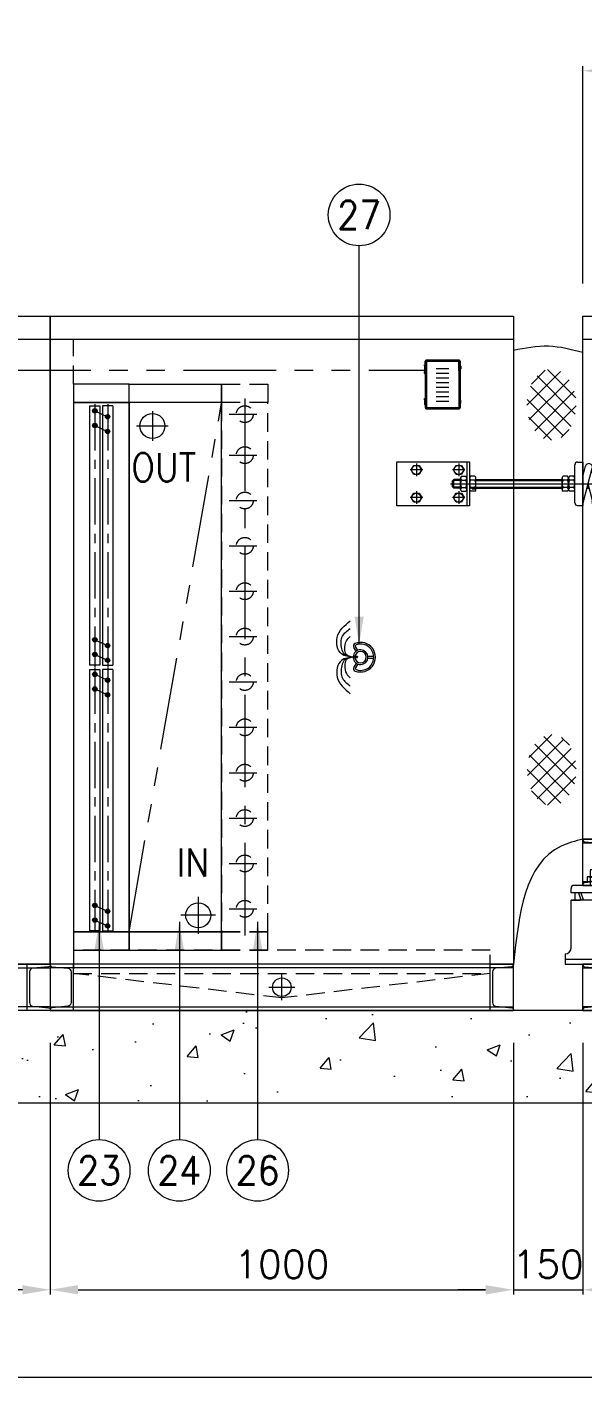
# Model space of a CAD drawing. Extents: x 14 to 18249, y -500 to 12444.
# Drawn here: x 4558 to 5758, y 1851 to 4778 of the extents above; entities that cross this region are included whole.
import ezdxf
from ezdxf.enums import TextEntityAlignment as Align

# ---------------------------------------------------------------- set-up
doc = ezdxf.new("R2010")
doc.units = 0
doc.header["$LTSCALE"] = 80
doc.header["$MEASUREMENT"] = 0
for name, pattern in [('CEN', [26, 20, -2, 2, -2]), ('CENTER', [2, 1.25, -0.25, 0.25, -0.25]), ('CENTER2', [1.125, 0.75, -0.125, 0.125, -0.125]), ('CENTERX2', [4, 2.5, -0.5, 0.5, -0.5]), ('HIDDENX2', [0.75, 0.5, -0.25]), ('PHANTOMX2', [5, 2.5, -0.5, 0.5, -0.5, 0.5, -0.5])]:
    doc.linetypes.add(name, pattern=pattern)
doc.layers.get('0').update_dxf_attribs({"linetype": 'CONTINUOUS', "lineweight": 18})
doc.layers.get('DEFPOINTS').update_dxf_attribs({"linetype": 'CONTINUOUS', "lineweight": 18})
for name, color, linetype, lineweight in [('2', 2, 'HIDDENX2', 18), ('3', 2, 'CONTINUOUS', 18), ('ACT', 7, 'CONTINUOUS', 18), ('C', 1, 'CENTER', 18), ('CEN', 1, 'CEN', 18), ('DIM', 4, 'CONTINUOUS', 18), ('LIN', 2, 'CONTINUOUS', 18), ('THIN', 3, 'CONTINUOUS', 18)]:
    doc.layers.add(name, color=color, linetype=linetype, lineweight=lineweight)
doc.styles.add('GSC', font='romans.shx', dxfattribs={"width": 0.8, "height": 4, "bigfont": 'ghs.shx'})
doc.styles.get("Standard").update_dxf_attribs({"font": 'txt.shx', "bigfont": '2hs.shx'})
doc.dimstyles.get("Standard").update_dxf_attribs({"dimscale": 0, "dimtxt": 60, "dimasz": 60, "dimexe": 10, "dimexo": 70, "dimgap": 25, "dimtad": 1, "dimdec": 0, "dimlfac": -1, "dimzin": 0, "dimdsep": 46, "dimtxsty": 'Standard', "dimcen": 0, "dimclrd": 1, "dimclre": 1, "dimadec": 0, "dimazin": 0, "dimtfac": 1, "dimtdec": 0, "dimtix": 1, "dimtmove": 1, "dimatfit": 2, "dimfxl": 0, "dimtolj": 1, "dimtzin": 0, "dimlwd": 5, "dimlwe": 5, "dimarcsym": 0})

# ---------------------------------------------------------------- blocks, each defined once
blk = doc.blocks.new('*D7')
at = {"color": 1, "linetype": 'Continuous', "lineweight": 5}
for p, q in [((5608.4, 2583.4), (5608.4, 2039.8)), ((5758.4, 2583.4), (5758.4, 2039.8)), ((5548.4, 2049.8), (5488.4, 2049.8)), ((5608.4, 2049.8), (5758.4, 2049.8)), ((5818.4, 2049.8), (5878.4, 2049.8))]:
    blk.add_line(p, q, dxfattribs=at)
at = {"color": 1, "linetype": 'Continuous'}
for points in [[(5548.4, 2059.8), (5548.4, 2039.8), (5608.4, 2049.8)], [(5818.4, 2059.8), (5818.4, 2039.8), (5758.4, 2049.8)]]:
    blk.add_solid(points, dxfattribs=at)
at = {"layer": 'DEFPOINTS', "color": 0, "linetype": 'Continuous'}
for p in [(5608.4, 2653.4), (5758.4, 2653.4), (5758.4, 2049.8)]:
    blk.add_point(p, dxfattribs=at)
at = {"color": 0, "linetype": 'Continuous', "insert": (5683.4, 2104.8), "char_height": 60, "attachment_point": 5}
blk.add_mtext('\\A1;150', dxfattribs=at)
blk = doc.blocks.new('*D11')
at = {"color": 1, "linetype": 'Continuous', "lineweight": 5}
for p, q in [((1408.4, 2583.4), (1408.4, 1850.8)), ((7058.4, 2583.4), (7058.4, 1850.8)), ((1468.4, 1860.8), (6998.4, 1860.8))]:
    blk.add_line(p, q, dxfattribs=at)
at = {"color": 1, "linetype": 'Continuous'}
for points in [[(1468.4, 1870.8), (1468.4, 1850.8), (1408.4, 1860.8)], [(6998.4, 1870.8), (6998.4, 1850.8), (7058.4, 1860.8)]]:
    blk.add_solid(points, dxfattribs=at)
at = {"layer": 'DEFPOINTS', "color": 0, "linetype": 'Continuous'}
for p in [(1408.4, 2653.4), (7058.4, 2653.4), (7058.4, 1860.8)]:
    blk.add_point(p, dxfattribs=at)
at = {"color": 0, "linetype": 'Continuous', "insert": (4233.4, 1915.8), "char_height": 60, "attachment_point": 5}
blk.add_mtext('\\A1;5650', dxfattribs=at)
blk = doc.blocks.new('*D21')
at = {"color": 1, "linetype": 'Continuous', "lineweight": 5}
for p, q in [((4608.4, 2583.4), (4608.4, 2039.8)), ((5608.4, 2583.4), (5608.4, 2039.8)), ((4668.4, 2049.8), (5548.4, 2049.8))]:
    blk.add_line(p, q, dxfattribs=at)
at = {"color": 1, "linetype": 'Continuous'}
for points in [[(4668.4, 2059.8), (4668.4, 2039.8), (4608.4, 2049.8)], [(5548.4, 2059.8), (5548.4, 2039.8), (5608.4, 2049.8)]]:
    blk.add_solid(points, dxfattribs=at)
at = {"layer": 'DEFPOINTS', "color": 0, "linetype": 'Continuous'}
for p in [(4608.4, 2653.4), (5608.4, 2653.4), (5608.4, 2049.8)]:
    blk.add_point(p, dxfattribs=at)
at = {"color": 0, "linetype": 'Continuous', "insert": (5108.4, 2104.8), "char_height": 60, "attachment_point": 5}
blk.add_mtext('\\A1;1000', dxfattribs=at)
blk = doc.blocks.new('*D23')
at = {"color": 1, "linetype": 'Continuous', "lineweight": 5}
for p, q in [((5758.4, 2583.4), (5758.4, 2039.8)), ((7058.4, 2583.4), (7058.4, 2039.8)), ((5818.4, 2049.8), (6998.4, 2049.8))]:
    blk.add_line(p, q, dxfattribs=at)
at = {"color": 1, "linetype": 'Continuous'}
for points in [[(5818.4, 2059.8), (5818.4, 2039.8), (5758.4, 2049.8)], [(6998.4, 2059.8), (6998.4, 2039.8), (7058.4, 2049.8)]]:
    blk.add_solid(points, dxfattribs=at)
at = {"layer": 'DEFPOINTS', "color": 0, "linetype": 'Continuous'}
for p in [(5758.4, 2653.4), (7058.4, 2653.4), (7058.4, 2049.8)]:
    blk.add_point(p, dxfattribs=at)
at = {"color": 0, "linetype": 'Continuous', "insert": (6408.4, 2104.8), "char_height": 60, "attachment_point": 5}
blk.add_mtext('\\A1;1300', dxfattribs=at)
blk = doc.blocks.new('htr(w)')
at = {"color": 2, "linetype": 'ByBlock'}
blk.add_line((-339.1, 112.4), (-339.1, -0.7), dxfattribs=at)
at = {"color": 2}
blk.add_line((287.4, 66), (272.6, 66), dxfattribs=at)
at = {"color": 6}
blk.add_line((285, 68.5), (275, 68.5), dxfattribs=at)
at = {"color": 2}
blk.add_lwpolyline([(285, 66), (285, 68.5), (284.5, 69), (275.5, 69), (275, 68.5), (275, 66)], dxfattribs=at)
at = {"layer": 'CEN'}
for p, q in [((-288.8, 75.2), (-288.8, 107.7)), ((-174.5, 75.2), (-174.5, 107.7)), ((319.6, 75.2), (319.6, 107.7)), ((428.4, 75.2), (428.4, 107.7)), ((-272.5, 91.4), (-305.1, 91.4)), ((-158.3, 91.4), (-190.8, 91.4)), ((303.4, 91.4), (335.9, 91.4)), ((412.2, 91.4), (444.7, 91.4)), ((-288.8, 4), (-288.8, 36.5)), ((340.6, 55.8), (-225.8, 55.8)), ((-174.5, 4), (-174.5, 36.5)), ((319.6, 4), (319.6, 36.5)), ((428.4, 4), (428.4, 36.5)), ((-272.5, 20.2), (-305.1, 20.2)), ((-158.3, 20.2), (-190.8, 20.2)), ((303.4, 20.2), (335.9, 20.2)), ((412.2, 20.2), (444.7, 20.2))]:
    blk.add_line(p, q, dxfattribs=at)
at = {"layer": 'DIM'}
for p, q in [((-186.6, 64.7), (-212.4, 64.7)), ((-186.6, 47), (-212.4, 47)), ((-95.1, 64.7), (-99.8, 64.7)), ((-71.2, 47), (-81, 47)), ((-75.9, 64.7), (-76.3, 64.7)), ((-52.4, 64.7), (-57.1, 64.7)), ((-29.5, 47), (-38.3, 47)), ((-10.7, 64.7), (-15.5, 64.7)), ((275.2, 64.7), (50.7, 64.7)), ((275.2, 47), (50.7, 47)), ((315.2, 64.7), (334.3, 64.7)), ((315.2, 47), (334.3, 47))]:
    blk.add_line(p, q, dxfattribs=at)
at = {"layer": 'LIN'}
for p, q in [((-146.6, 112.4), (-339.1, 112.4)), ((-153.6, -0.7), (-153.6, 112.4)), ((-111.7, 132.6), (-146.6, 132.6)), ((-146.6, -20.9), (-146.6, 132.6)), ((-111.7, 132.6), (-111.7, -20.9)), ((-84.1, 105.7), (-108.3, 15.4)), ((-41.4, 105.7), (-65.6, 15.4)), ((0, 104.7), (-23.9, 15.4)), ((0, 111.7), (0, 0)), ((14, 111.7), (0, 111.7)), ((20.9, 104.7), (20.9, 7)), ((291.7, 112.4), (478.7, 112.4)), ((291.7, -0.7), (291.7, 112.4)), ((298.7, -0.7), (298.7, 112.4)), ((478.7, 112.4), (478.7, -0.7)), ((-295.6, 103.3), (-302.5, 91.4)), ((-302.5, 91.4), (-295.6, 79.6)), ((-282, 103.3), (-295.6, 103.3)), ((-295.6, 79.6), (-282, 79.6)), ((-275.1, 91.4), (-282, 103.3)), ((-282, 79.6), (-275.1, 91.4)), ((-181.4, 103.3), (-188.2, 91.4)), ((-188.2, 91.4), (-181.4, 79.6)), ((-186.6, 70.4), (-186.6, 41.3)), ((-184, 75.2), (-172.6, 75.2)), ((-167.7, 103.3), (-181.4, 103.3)), ((-181.4, 79.6), (-167.7, 79.6)), ((-170.1, 70.4), (-170.1, 41.3)), ((-160.8, 91.4), (-167.7, 103.3)), ((-167.7, 79.6), (-160.8, 91.4)), ((-167.5, 75.2), (-156.1, 75.2)), ((-107.8, 101), (-111.7, 86.6)), ((-108.7, 97.8), (-97.5, 55.8)), ((-66.6, 101), (-90.8, 10.7)), ((-66.7, 100.5), (-54.7, 55.8)), ((-23.8, 101), (-48, 10.7)), ((-24.5, 98.5), (-13.1, 55.8)), ((23.5, 75.2), (34.9, 75.2)), ((37.4, 70.4), (37.4, 41.3)), ((40, 75.2), (51.4, 75.2)), ((53.9, 70.4), (53.9, 41.3)), ((275.2, 70.4), (275.2, 41.3)), ((277.7, 75.2), (289.2, 75.2)), ((312.6, 75.2), (301.2, 75.2)), ((305.9, 91.4), (312.8, 103.3)), ((312.8, 79.6), (305.9, 91.4)), ((312.8, 103.3), (326.5, 103.3)), ((326.5, 79.6), (312.8, 79.6)), ((315.2, 70.4), (315.2, 41.3)), ((326.5, 103.3), (333.3, 91.4)), ((333.3, 91.4), (326.5, 79.6)), ((414.7, 91.4), (421.6, 103.3)), ((421.6, 79.6), (414.7, 91.4)), ((421.6, 103.3), (435.3, 103.3)), ((435.3, 79.6), (421.6, 79.6)), ((435.3, 103.3), (442.1, 91.4)), ((442.1, 91.4), (435.3, 79.6)), ((-213.8, 63.3), (-210.1, 67)), ((-213.8, 63.3), (-213.8, 48.4)), ((-213.8, 48.4), (-210.1, 44.7)), ((-186.6, 67), (-210.1, 67)), ((-210.1, 67), (-210.1, 44.7)), ((-186.6, 44.7), (-210.1, 44.7)), ((-184, 65.5), (-172.6, 65.5)), ((-184, 46.2), (-172.6, 46.2)), ((-184, 36.5), (-172.6, 36.5)), ((-167.5, 65.5), (-156.1, 65.5)), ((-167.5, 46.2), (-156.1, 46.2)), ((-167.5, 36.5), (-156.1, 36.5)), ((-111.7, 38.9), (-106.8, 20.8)), ((-94.5, 67), (-100.4, 67)), ((-70.5, 44.7), (-81.7, 44.7)), ((-76.1, 65.4), (-64.1, 20.8)), ((-51.7, 67), (-57.7, 67)), ((-28.9, 44.7), (-38.9, 44.7)), ((-33.9, 63.4), (-22.5, 20.8)), ((-10.1, 67), (-16.1, 67)), ((23.5, 65.5), (34.9, 65.5)), ((23.5, 46.2), (34.9, 46.2)), ((23.5, 36.5), (34.9, 36.5)), ((40, 65.5), (51.4, 65.5)), ((40, 46.2), (51.4, 46.2)), ((40, 36.5), (51.4, 36.5)), ((275.2, 67), (50.7, 67)), ((275.2, 44.7), (50.7, 44.7)), ((277.7, 65.5), (289.2, 65.5)), ((277.7, 46.2), (289.2, 46.2)), ((277.7, 36.5), (289.2, 36.5)), ((312.6, 65.5), (301.2, 65.5)), ((312.6, 46.2), (301.2, 46.2)), ((312.6, 36.5), (301.2, 36.5)), ((315.2, 67), (332, 67)), ((315.2, 44.7), (332, 44.7)), ((335.7, 63.3), (332, 67)), ((332, 67), (332, 44.7)), ((335.7, 48.4), (332, 44.7)), ((335.7, 63.3), (335.7, 48.4)), ((-295.6, 32.1), (-302.5, 20.2)), ((-302.5, 20.2), (-295.6, 8.4)), ((-282, 32.1), (-295.6, 32.1)), ((-295.6, 8.4), (-282, 8.4)), ((-275.1, 20.2), (-282, 32.1)), ((-282, 8.4), (-275.1, 20.2)), ((-181.4, 32.1), (-188.2, 20.2)), ((-188.2, 20.2), (-181.4, 8.4)), ((-167.7, 32.1), (-181.4, 32.1)), ((-181.4, 8.4), (-167.7, 8.4)), ((-160.8, 20.2), (-167.7, 32.1)), ((-167.7, 8.4), (-160.8, 20.2)), ((0, 34.6), (-6.4, 10.7)), ((14, 0), (0, 0)), ((305.9, 20.2), (312.8, 32.1)), ((312.8, 8.4), (305.9, 20.2)), ((312.8, 32.1), (326.5, 32.1)), ((326.5, 8.4), (312.8, 8.4)), ((326.5, 32.1), (333.3, 20.2)), ((333.3, 20.2), (326.5, 8.4)), ((414.7, 20.2), (421.6, 32.1)), ((421.6, 8.4), (414.7, 20.2)), ((421.6, 32.1), (435.3, 32.1)), ((435.3, 8.4), (421.6, 8.4)), ((435.3, 32.1), (442.1, 20.2)), ((442.1, 20.2), (435.3, 8.4)), ((-339.1, -0.7), (-146.6, -0.7)), ((-111.7, -20.9), (-146.6, -20.9)), ((478.7, -0.7), (291.7, -0.7))]:
    blk.add_line(p, q, dxfattribs=at)
for centre, major_axis, start_param, end_param in [((-116.6, 103.4), (-6.42, 6.42), 3.665191, 4.927986), ((-75.3, 103.4), (6.42, 6.42), 5.235988, 8.37758), ((-32.6, 103.4), (-6.42, 6.42), 3.665191, 6.806784), ((14, 104.7), (4.94, 4.94), 5.497787, 7.068583), ((-180.7, 70.4), (-4.15, 4.15), -0.180888, 1.751684), ((-176, 70.4), (-4.15, 4.15), 2.960705, 4.893277), ((-164.2, 70.4), (-4.15, 4.15), -0.180888, 1.751684), ((-159.5, 70.4), (-4.15, 4.15), 2.960705, 4.893277), ((26.8, 70.4), (-4.15, 4.15), -0.180888, 1.751684), ((31.6, 70.4), (-4.15, 4.15), 2.960705, 4.893277), ((43.3, 70.4), (-4.15, 4.15), -0.180888, 1.751684), ((48.1, 70.4), (-4.15, 4.15), 2.960705, 4.893277), ((281.1, 70.4), (-4.15, 4.15), -0.180888, 1.751684), ((285.8, 70.4), (4.15, 4.15), 4.531501, 6.464073), ((304.6, 70.4), (-4.15, 4.15), -0.180888, 1.751684), ((309.3, 70.4), (4.15, 4.15), 4.531501, 6.464073), ((-166.9, 55.8), (13.9, 13.9), 1.843141, 2.869248), ((-180.7, 41.3), (-4.15, 4.15), -0.180888, 1.751684), ((-189.8, 55.8), (-13.9, 13.9), 3.413937, 4.440045), ((-176, 41.3), (4.15, 4.15), 4.531501, 6.464073), ((-150.4, 55.8), (13.9, 13.9), 1.843141, 2.869248), ((-164.2, 41.3), (-4.15, 4.15), -0.180888, 1.751684), ((-173.3, 55.8), (-13.9, 13.9), 3.413937, 4.440045), ((-159.5, 41.3), (-4.15, 4.15), 2.960705, 4.893277), ((40.6, 55.8), (-13.9, 13.9), 0.272344, 1.298452), ((26.8, 41.3), (-4.15, 4.15), -0.180888, 1.751684), ((17.7, 55.8), (13.9, 13.9), 4.984733, 6.010841), ((31.6, 41.3), (-4.15, 4.15), 2.960705, 4.893277), ((57.1, 55.8), (-13.9, 13.9), 0.272344, 1.298452), ((43.3, 41.3), (-4.15, 4.15), -0.180888, 1.751684), ((34.2, 55.8), (-13.9, 13.9), 3.413937, 4.440045), ((48.1, 41.3), (-4.15, 4.15), 2.960705, 4.893277), ((294.9, 55.8), (-13.9, 13.9), 0.272344, 1.298452), ((281.1, 41.3), (-4.15, 4.15), -0.180888, 1.751684), ((272, 55.8), (-13.9, 13.9), 3.413937, 4.440045), ((285.8, 41.3), (-4.15, 4.15), 2.960705, 4.893277), ((318.4, 55.8), (-13.9, 13.9), 0.272344, 1.298452), ((304.6, 41.3), (-4.15, 4.15), -0.180888, 1.751684), ((295.5, 55.8), (-13.9, 13.9), 3.413937, 4.440045), ((309.3, 41.3), (-4.15, 4.15), 2.960705, 4.893277), ((-99.5, 13), (-6.42, 6.42), 0.523599, 3.665191), ((-56.8, 13), (-6.42, 6.42), 0.523599, 3.665191), ((-15.2, 13), (-6.42, 6.42), 0.523599, 3.665191), ((14, 7), (4.94, 4.94), 3.926991, 5.497787)]:
    blk.add_ellipse(centre, major_axis=major_axis, ratio=1, start_param=start_param, end_param=end_param, dxfattribs=at)
for centre, major_axis in [((-288.8, 91.4), (-8.39, 8.39)), ((-174.5, 91.4), (-8.39, 8.39)), ((319.6, 91.4), (-8.39, 8.39)), ((428.4, 91.4), (-8.39, 8.39)), ((-288.8, 20.2), (-8.39, 8.39)), ((-174.5, 20.2), (-8.39, 8.39)), ((319.6, 20.2), (8.39, 8.39)), ((428.4, 20.2), (8.39, 8.39))]:
    blk.add_ellipse(centre, major_axis=major_axis, ratio=1, dxfattribs=at)
at = {"layer": 'THIN', "color": 6}
for p, q in [((275.5, 66), (275.5, 69)), ((284.5, 66), (284.5, 69))]:
    blk.add_line(p, q, dxfattribs=at)
blk = doc.blocks.new('SPRING MOUNT(def 50 SIDE)')
at = {"lineweight": 15}
for p, q in [((87.8, 236.1), (69.8, 236.1)), ((69.8, 234.6), (69.8, 202.7)), ((87.8, 234.6), (87.8, 202.7)), ((94.2, 220.9), (63.3, 220.9)), ((63.3, 220.9), (63.3, 210.6)), ((94.2, 210.6), (63.3, 210.6)), ((94.2, 220.9), (94.2, 210.6)), ((28.3, 186.5), (28.3, 196.3)), ((129.2, 186.5), (28.3, 186.5)), ((122.8, 202.7), (34.7, 202.7)), ((36.1, 186.5), (36.1, 170.6)), ((44.6, 186.5), (49.6, 171.8)), ((49.2, 186.5), (54.1, 171.9)), ((108.4, 186.5), (103.4, 171.9)), ((113, 186.5), (107.9, 171.8)), ((121.4, 186.5), (121.4, 170.6)), ((129.2, 186.5), (129.2, 196.3)), ((129.2, 170.6), (28.3, 170.6)), ((28.3, 170.6), (48.1, 170.6)), ((28.3, 67.4), (28.3, 170.6)), ((129.2, 67.4), (129.2, 170.6)), ((15.4, 54.6), (15.4, 32.7)), ((15.4, 43.7), (142.1, 43.7)), ((15.4, 32.7), (142.1, 32.7)), ((142.1, 32.7), (142.1, 54.6))]:
    blk.add_line(p, q, dxfattribs=at)
for centre, radius, start, end in [((66.6, 217.3), 3.64, 28.0312, 151.9688), ((66.6, 214.3), 3.64, 208.0312, 331.9688), ((78.8, 199), 22, 65.8105, 114.1895), ((78.8, 232.6), 22, 245.8105, 294.1895), ((91, 217.3), 3.63, 27.8855, 152.1145), ((91, 214.3), 3.63, 207.8855, 332.1145), ((34.7, 196.3), 6.42, 90, 180), ((34.7, 196.3), 6.42, 90, 180), ((122.8, 196.3), 6.42, 0, 90), ((15.4, 67.4), 12.8, 270, 0), ((142.1, 67.4), 12.8, 180, 270)]:
    blk.add_arc(centre, radius, start, end, dxfattribs=at)
at = {"layer": '3', "linetype": 'CENTERX2', "lineweight": 15}
blk.add_line((78.8, 257.2), (78.8, 5), dxfattribs=at)
blk = doc.blocks.new('LED LAMP')
at = {"lineweight": 0}
for p, q in [((-39.2, 91.9), (-39.2, 94.4)), ((-39.2, 94.4), (-37.5, 94.4)), ((-39.2, 91.9), (-39.2, 84.6)), ((-39.2, 91.9), (-36.9, 91.9)), ((-38.2, 91.9), (-38.2, 84.6)), ((-37.5, 94.4), (-37.5, 102.2)), ((-37.5, 91.9), (-37.5, 84.6)), ((-36.9, 84.6), (-36.9, 91.9)), ((-36.7, 101.6), (-36.7, 1.7)), ((35.5, 104.2), (-35.5, 104.2)), ((-35.4, 100.9), (-35.4, 2.4)), ((35, 103.3), (-35, 103.3)), ((-34.8, 100.9), (-34.8, 2.4)), ((34.3, 102.1), (-34.3, 102.1)), ((34.3, 101.5), (-34.3, 101.5)), ((34.8, 81.1), (34.8, 100.9)), ((35.4, 81.1), (35.4, 100.9)), ((36.7, 81.1), (36.7, 101.6)), ((37.5, 102.2), (37.5, 1.1)), ((37.5, 92), (38.6, 92)), ((37.8, 92), (37.8, 85)), ((38.1, 92), (38.1, 85)), ((38.9, 91.7), (38.9, 85.3)), ((-39.2, 84.6), (-39.2, 82.1)), ((-39.2, 84.6), (-36.9, 84.6)), ((-39.2, 82.1), (-37.5, 82.1)), ((-37.5, 81.1), (-37.5, 82.1)), ((-37.5, 74.1), (-37.5, 21.3)), ((34.8, 81.1), (34.8, 2.4)), ((35.4, 81.1), (35.4, 2.4)), ((36.7, 81.1), (36.7, 1.7)), ((37.5, 85), (38.6, 85)), ((-39.2, 18.7), (-39.2, 21.3)), ((-39.2, 21.3), (-37.5, 21.3)), ((-39.2, 18.7), (-36.9, 18.7)), ((-39.2, 18.7), (-39.2, 11.5)), ((-39.2, 11.5), (-39.2, 8.9)), ((-39.2, 11.5), (-36.9, 11.5)), ((-39.2, 8.9), (-37.5, 8.9)), ((-38.2, 11.5), (-38.2, 18.7)), ((-37.5, 11.5), (-37.5, 18.7)), ((-37.5, 8.9), (-37.5, 1.1)), ((-36.9, 18.7), (-36.9, 11.5)), ((-35, 0), (35, 0)), ((-34.3, 1.8), (34.3, 1.8)), ((-34.3, 1.3), (34.3, 1.3)), ((37.5, 18.3), (38.6, 18.3)), ((37.5, 11.3), (38.6, 11.3)), ((37.8, 11.3), (37.8, 18.3)), ((38.1, 11.3), (38.1, 18.3)), ((38.9, 11.6), (38.9, 18)), ((-35.5, -0.8), (35.5, -0.8))]:
    blk.add_line(p, q, dxfattribs=at)
at = {"linetype": 'Continuous'}
for p, q in [((-13.7, 86.1), (13.7, 86.1)), ((-13.7, 76.1), (13.7, 76.1)), ((-13.7, 66.1), (13.7, 66.1)), ((-13.7, 56.1), (13.7, 56.1)), ((-13.7, 46.1), (13.7, 46.1)), ((-13.7, 36.1), (13.7, 36.1)), ((-13.7, 26.1), (13.7, 26.1)), ((-13.7, 16.1), (13.7, 16.1))]:
    blk.add_line(p, q, dxfattribs=at)
at = {"lineweight": 0}
blk.add_circle((-38.3, 77.6), 0.839, dxfattribs=at)
for centre, radius, start, end in [((-35.5, 102.2), 1.96, 90, 180), ((-35, 101.6), 1.68, 90, 180), ((-34.3, 100.9), 1.12, 90, 180), ((-34.3, 100.9), 0.559, 90, 180), ((34.3, 100.9), 1.12, 0, 90), ((34.3, 100.9), 0.559, 0, 90), ((35, 101.6), 1.68, 0, 90), ((35.5, 102.2), 1.96, 0, 90), ((38.6, 91.7), 0.28, 0, 90), ((-38.3, 77.6), 1.96, 103.3424, 256.6576), ((-39.2, 81.1), 1.68, 283.3424, 0), ((-39.2, 74.1), 1.68, 0, 76.6576), ((38.6, 85.3), 0.28, 270, 0), ((-35.5, 1.1), 1.96, 180, 270), ((-35, 1.7), 1.68, 180, 270), ((-34.3, 2.4), 1.12, 180, 270), ((-34.3, 2.4), 0.559, 180, 270), ((34.3, 2.4), 1.12, 270, 0), ((34.3, 2.4), 0.559, 270, 0), ((35, 1.7), 1.68, 270, 0), ((35.5, 1.1), 1.96, 270, 0), ((38.6, 18), 0.28, 0, 90), ((38.6, 11.6), 0.28, 270, 0)]:
    blk.add_arc(centre, radius, start, end, dxfattribs=at)
blk = doc.blocks.new('*D49')
at = {"color": 1, "linetype": 'Continuous', "lineweight": 5}
for p, q in [((5758.4, 4223.4), (5758.4, 4693.2)), ((5818.4, 4683.2), (5898.4, 4683.2)), ((5958.4, 4388.4), (5958.4, 4693.2))]:
    blk.add_line(p, q, dxfattribs=at)
at = {"color": 1, "linetype": 'Continuous'}
for points in [[(5818.4, 4693.2), (5818.4, 4673.2), (5758.4, 4683.2)], [(5898.4, 4693.2), (5898.4, 4673.2), (5958.4, 4683.2)]]:
    blk.add_solid(points, dxfattribs=at)
at = {"layer": 'DEFPOINTS', "color": 0, "linetype": 'Continuous'}
for p in [(5958.4, 4683.2), (5958.4, 4318.4), (5758.4, 4153.4)]:
    blk.add_point(p, dxfattribs=at)
at = {"color": 0, "linetype": 'Continuous', "insert": (5858.4, 4738.2), "char_height": 60, "attachment_point": 5}
blk.add_mtext('\\A1;200', dxfattribs=at)
blk = doc.blocks.new('*D52')
at = {"color": 1, "linetype": 'Continuous', "lineweight": 5}
for p, q in [((3708.4, 2583.4), (3708.4, 2039.8)), ((4608.4, 2583.4), (4608.4, 2039.8)), ((4548.4, 2049.8), (3768.4, 2049.8))]:
    blk.add_line(p, q, dxfattribs=at)
at = {"color": 1, "linetype": 'Continuous'}
for points in [[(3768.4, 2059.8), (3768.4, 2039.8), (3708.4, 2049.8)], [(4548.4, 2059.8), (4548.4, 2039.8), (4608.4, 2049.8)]]:
    blk.add_solid(points, dxfattribs=at)
at = {"layer": 'DEFPOINTS', "color": 0, "linetype": 'Continuous'}
for p in [(3708.4, 2653.4), (4608.4, 2653.4), (3708.4, 2049.8)]:
    blk.add_point(p, dxfattribs=at)
at = {"color": 0, "linetype": 'Continuous', "insert": (4158.4, 2104.8), "char_height": 60, "attachment_point": 5}
blk.add_mtext('\\A1;900', dxfattribs=at)
blk = doc.blocks.new('RHCOIL')
at = {"ltscale": 30}
for points in [[(41.5, 1165.2, 1), (51, 1165.2, 1)], [(69, 1152.5, 1), (78.5, 1152.5, 1)], [(41.5, 1133.4, 1), (51, 1133.4, 1)], [(69, 1120.7, 1), (78.5, 1120.7, 1)], [(41.5, 670.7, 1), (51, 670.7, 1)], [(69, 658, 1), (78.5, 658, 1)], [(41.5, 639, 1), (51, 639, 1)], [(69, 626.3, 1), (78.5, 626.3, 1)], [(41.5, 596, 1), (51, 596, 1)], [(69, 583.3, 1), (78.5, 583.3, 1)], [(41.5, 564.3, 1), (51, 564.3, 1)], [(69, 551.6, 1), (78.5, 551.6, 1)], [(41.5, 96.8, 1), (51, 96.8, 1)], [(69, 84.1, 1), (78.5, 84.1, 1)], [(41.5, 65.1, 1), (51, 65.1, 1)], [(69, 52.4, 1), (78.5, 52.4, 1)]]:
    blk.add_hatch(color=2, dxfattribs=at).paths.add_polyline_path(points)
at = {"color": 2, "ltscale": 30}
for p, q in [((34.9, 1175.8), (57.1, 1175.8)), ((34.9, 1175.8), (34.9, 615.6)), ((57.1, 1175.8), (57.1, 615.6)), ((85.1, 1175.8), (62.9, 1175.8)), ((62.9, 1175.8), (62.9, 615.6)), ((85.1, 1175.8), (85.1, 615.6)), ((46.2, 1165.2), (73.7, 1152.5)), ((46.2, 1133.4), (73.7, 1120.7)), ((46.2, 670.7), (73.7, 658)), ((57.1, 615.6), (34.9, 615.6)), ((46.2, 639), (73.7, 626.3)), ((62.9, 615.6), (85.1, 615.6)), ((34.9, 606.6), (57.1, 606.6)), ((34.9, 606.6), (34.9, 41.8)), ((46.2, 596), (73.7, 583.3)), ((57.1, 606.6), (57.1, 41.8)), ((85.1, 606.6), (62.9, 606.6)), ((62.9, 606.6), (62.9, 41.8)), ((85.1, 606.6), (85.1, 41.8)), ((46.2, 564.3), (73.7, 551.6)), ((46.2, 96.8), (73.7, 84.1)), ((46.2, 65.1), (73.7, 52.4)), ((57.1, 41.8), (34.9, 41.8)), ((62.9, 41.8), (85.1, 41.8))]:
    blk.add_line(p, q, dxfattribs=at)
at = {"linetype": 'Continuous'}
for points in [[(0, 1183), (120, 1183), (120, 1223), (0, 1223)], [(0, 40), (120, 40), (120, 1183), (0, 1183)], [(0, 0), (120, 0), (120, 40), (0, 40)]]:
    blk.add_lwpolyline(points, close=True, dxfattribs=at)
at = {"color": 2, "ltscale": 30}
for centre in [(46.2, 1165.2), (73.7, 1152.5), (46.2, 1133.4), (73.7, 1120.7), (46.2, 670.7), (73.7, 658), (46.2, 639), (73.7, 626.3), (46.2, 596), (73.7, 583.3), (46.2, 564.3), (73.7, 551.6), (46.2, 96.8), (73.7, 84.1), (46.2, 65.1), (73.7, 52.4)]:
    blk.add_circle(centre, 4.76, dxfattribs=at)
at = {"layer": 'C', "linetype": 'CENTER'}
for p, q in [((46, 1179.6), (46, 612.3)), ((74, 1179.6), (74, 612.3)), ((46, 610.4), (46, 38.4)), ((74, 610.4), (74, 38.4))]:
    blk.add_line(p, q, dxfattribs=at)

msp = doc.modelspace()

# ---------------------------------------------------------------- hatches: boundary and pattern name
at = {"linetype": 'Continuous'}
h = msp.add_hatch(dxfattribs=at)
h.set_pattern_fill('AR-CONC', color=256, scale=40, style=0)
h.set_pattern_definition([(50, (470.47, 573.04), (286.904, -25.101), [30, -330]), (355, (470.47, 573.04), (-55.5, 300.877), [24, -264]), (100.4514, (494.37, 570.94), (231.404, 275.776), [25.496, -280.457]), (46.184, (470.47, 653.04), (426.896, -66.208), [45, -495]), (96.6356, (506.04, 647.5), (373.865, 389.647), [38.244, -420.685]), (351.184, (470.47, 653.04), (373.865, 389.647), [36, -396]), (21, (510.47, 633.04), (238.763, -161.0476), [30, -330]), (326, (510.47, 633.04), (97.326, 290.06), [24, -264]), (71.4514, (530.36, 619.62), (336.089, 129.012), [25.496, -280.457]), (37.5, (470.47, 573.04), (4.864, 133.1575), [0, -260.8, 0, -268, 0, -265]), (7.5, (470.47, 573.04), (105.2278, 157.7647), [0, -152.8, 0, -254.8, 0, -101]), (327.5, (381.27, 573.04), (213.529, -9.022), [0, -100, 0, -312, 0, -414]), (317.5, (341.27, 573.04), (233.2745, 40.042), [0, -130, 0, -207.2, 0, -294])])
h.paths.add_polyline_path([(1258.4, 2453.4), (7708.4, 2453.4), (7708.4, 2653.4), (1258.4, 2653.4)])
at = {"layer": 'ACT', "linetype": 'Continuous'}
h = msp.add_hatch(dxfattribs=at)
h.set_pattern_fill('ANSI37', color=256, scale=8, angle=-90, style=0)
h.set_pattern_definition([(315, (2393.364, 9553.042), (17.96051, 17.96051), []), (45, (2393.364, 9553.042), (-17.96051, 17.96051), [])])
edge = h.paths.add_edge_path()
edge.add_ellipse((5690.7, 3961.8), major_axis=(0, 76.9), ratio=0.691358, start_angle=0, end_angle=360)
h = msp.add_hatch(dxfattribs=at)
h.set_pattern_fill('ANSI37', color=256, scale=8, angle=-90, style=0)
h.set_pattern_definition([(45, (2393.764, -2418.804), (17.96051, -17.96051), []), (315, (2393.764, -2418.804), (-17.96051, -17.96051), [])])
edge = h.paths.add_edge_path()
edge.add_ellipse((5691.1, 3172.4), major_axis=(0, -76.9), ratio=0.691358, start_angle=0, end_angle=360, ccw=False)

# ---------------------------------------------------------------- linework, layer by layer
at = {"color": 2, "linetype": 'HIDDENX2'}
for p, q in [((4658.4, 4006.4), (4658.4, 4103.4)), ((5108.4, 2680.2), (4658.4, 2733.4)), ((5558.4, 2733.4), (5108.4, 2680.2))]:
    msp.add_line(p, q, dxfattribs=at)
at = {"linetype": 'PHANTOMX2'}
for p, q in [((1695.9, 4036.3), (5417.4, 4036.3)), ((4778.4, 2823.4), (4978.4, 3966.4))]:
    msp.add_line(p, q, dxfattribs=at)
at = {"linetype": 'Continuous'}
for p, q in [((5268.8, 3429.1), (5263.8, 3437.6)), ((5272.2, 3431.1), (5267.3, 3439.6)), ((5261.8, 3417.3), (5262.3, 3417.8)), ((5261.8, 3415.5), (5262.3, 3414.9)), ((5261.9, 3417), (5272.1, 3417)), ((5261.9, 3415.7), (5272.1, 3415.7)), ((5272.1, 3417.8), (5262.3, 3417.8)), ((5272.1, 3414.9), (5262.3, 3414.9)), ((5268.8, 3403.7), (5263.8, 3395.2)), ((5272.2, 3401.7), (5267.3, 3393.2)), ((5272.1, 3417.8), (5272.1, 3417)), ((5272.1, 3414.9), (5272.1, 3415.7)), ((5294.2, 3418.4), (5306.7, 3418.4)), ((5294.2, 3414.4), (5306.7, 3414.4))]:
    msp.add_line(p, q, dxfattribs=at)
for points in [[(3708.4, 4103.4), (4608.4, 4103.4), (4608.4, 2753.4), (3708.4, 2753.4)], [(4608.4, 4103.4), (5608.4, 4103.4), (5608.4, 2753.4), (4608.4, 2753.4)], [(7008.4, 3023.4), (5758.4, 3023.4), (5758.4, 4103.4), (7008.4, 4103.4)], [(7058.4, 2923.4), (5758.4, 2923.4), (5758.4, 3023.4), (7058.4, 3023.4)], [(7058.4, 2931.4), (5758.4, 2931.4), (5758.4, 3015.4), (7058.4, 3015.4)], [(4608.4, 2653.4), (3708.4, 2653.4), (3708.4, 2753.4), (4608.4, 2753.4)], [(4608.4, 2653.4), (5608.4, 2653.4), (5608.4, 2753.4), (4608.4, 2753.4)], [(7058.4, 2653.4), (5758.4, 2653.4), (5758.4, 2753.4), (7058.4, 2753.4)], [(4608.4, 2661.4), (3708.4, 2661.4), (3708.4, 2745.4), (4608.4, 2745.4)], [(4608.4, 2661.4), (5608.4, 2661.4), (5608.4, 2745.4), (4608.4, 2745.4)], [(7058.4, 2661.4), (5758.4, 2661.4), (5758.4, 2745.4), (7058.4, 2745.4)], [(1258.4, 2453.4), (7708.4, 2453.4), (7708.4, 2653.4), (1258.4, 2653.4)]]:
    msp.add_lwpolyline(points, close=True, dxfattribs=at)
for points in [[(4978.4, 3966.4), (4778.4, 3966.4), (4778.4, 4006.4), (4978.4, 4006.4), (4978.4, 3966.4), (4978.4, 3966.4)], [(4978.4, 2823.4), (4778.4, 2823.4), (4778.4, 2783.4), (4978.4, 2783.4), (4978.4, 2823.4), (4978.4, 2823.4)]]:
    msp.add_lwpolyline(points)
at = {"color": 2, "linetype": 'HIDDENX2'}
for points in [[(5078.4, 3966.4), (4978.4, 3966.4), (4978.4, 4006.4), (5078.4, 4006.4), (5078.4, 3966.4), (5078.4, 3966.4)], [(5078.4, 3966.4), (4978.4, 3966.4), (4978.4, 2823.4), (5078.4, 2823.4), (5078.4, 3966.4), (5078.4, 3966.4)], [(5078.4, 2823.4), (4978.4, 2823.4), (4978.4, 2783.4), (5078.4, 2783.4), (5078.4, 2823.4), (5078.4, 2823.4)]]:
    msp.add_lwpolyline(points, dxfattribs=at)
msp.add_lwpolyline([(4778.4, 2823.4), (4978.4, 2823.4), (4978.4, 3966.4), (4778.4, 3966.4)], close=True)
at = {"linetype": 'Continuous'}
for points in [[(5808.4, 3023.4), (5758.4, 3023.4), (5758.4, 3021.5, 0.388879), (5762, 3017.5), (5796.1, 3014.6, -0.388879), (5803.4, 3006.6), (5803.4, 2940.2, -0.388879), (5796.1, 2932.2), (5762, 2929.2, 0.388879), (5758.4, 2925.3), (5758.4, 2923.4), (5808.4, 2923.4), (5808.4, 3023.4)], [(4558.4, 2753.4), (4608.4, 2753.4), (4608.4, 2751.5, -0.388879), (4604.7, 2747.5), (4570.7, 2744.6, 0.388879), (4563.4, 2736.6), (4563.4, 2670.2, 0.388879), (4570.7, 2662.2), (4604.7, 2659.2, -0.388879), (4608.4, 2655.3), (4608.4, 2653.4), (4558.4, 2653.4), (4558.4, 2753.4)], [(4658.4, 2753.4), (4608.4, 2753.4), (4608.4, 2751.5, 0.388879), (4612, 2747.5), (4646.1, 2744.6, -0.388879), (4653.4, 2736.6), (4653.4, 2670.2, -0.388879), (4646.1, 2662.2), (4612, 2659.2, 0.388879), (4608.4, 2655.3), (4608.4, 2653.4), (4658.4, 2653.4), (4658.4, 2753.4)], [(5558.4, 2753.4), (5608.4, 2753.4), (5608.4, 2751.5, -0.388879), (5604.7, 2747.5), (5570.7, 2744.6, 0.388879), (5563.4, 2736.6), (5563.4, 2670.2, 0.388879), (5570.7, 2662.2), (5604.7, 2659.2, -0.388879), (5608.4, 2655.3), (5608.4, 2653.4), (5558.4, 2653.4), (5558.4, 2753.4)], [(5808.4, 2753.4), (5758.4, 2753.4), (5758.4, 2751.5, 0.388879), (5762, 2747.5), (5796.1, 2744.6, -0.388879), (5803.4, 2736.6), (5803.4, 2670.2, -0.388879), (5796.1, 2662.2), (5762, 2659.2, 0.388879), (5758.4, 2655.3), (5758.4, 2653.4), (5808.4, 2653.4), (5808.4, 2753.4)]]:
    msp.add_lwpolyline(points, format="xyb", dxfattribs=at)
at = {"color": 2, "linetype": 'HIDDENX2'}
msp.add_lwpolyline([(4658.4, 2733.4), (5558.4, 2733.4), (5558.4, 2783.4), (4658.4, 2783.4)], close=True, dxfattribs=at)
at = {"color": 3, "linetype": 'HIDDENX2'}
for centre in [(5028.4, 3941.4), (5028.4, 3852.9), (5028.4, 3754.9), (5028.4, 3656.9), (5028.4, 3558.9), (5028.4, 3460.9), (5028.4, 3362.9), (5028.4, 3264.9), (5028.4, 3166.9), (5028.4, 3068.9), (5028.4, 2970.9), (5028.4, 2872.9)]:
    msp.add_circle(centre, 18.2, dxfattribs=at)
at = {"linetype": 'Continuous'}
for centre, radius in [((4828.9, 3915.9), 27), ((4927.9, 2858.8), 27), ((5108.4, 2703.4), 20)]:
    msp.add_circle(centre, radius, dxfattribs=at)
for centre, radius, start, end in [((5278.4, 3416.4), 16, 182.2924, 177.7076), ((5269.1, 3440.6), 6.09, 111.1923, 209.5947), ((5278.4, 3416.4), 12.4, 182.9585, 177.0415), ((5278.4, 3416.4), 32, 249.0358, 110.9642), ((5269.4, 3440.8), 2.4, 110.2569, 210), ((5278.4, 3416.4), 28.4, 249.7431, 110.2569), ((5261.9, 3417.2), 0.16, 134.0593, 270), ((5261.9, 3415.6), 0.16, 90, 225.9407), ((5269.1, 3392.2), 6.09, 150.4053, 248.8077), ((5269.4, 3392), 2.4, 150, 249.7431)]:
    msp.add_arc(centre, radius, start, end, dxfattribs=at)
for points in [[(5262.3, 3416.4), (5237.3, 3423.4), (5227.9, 3459.2), (5256.1, 3495.1)], [(5262.3, 3416.4), (5243.2, 3422.9), (5237.6, 3434.8), (5239.6, 3461.8), (5256.1, 3478.5)], [(5262.3, 3416.4), (5247.2, 3422.4), (5244.3, 3434.2), (5247.7, 3451.6), (5256.1, 3461.1)], [(5262.3, 3416.4), (5237.3, 3409.4), (5227.9, 3373.5), (5256.1, 3337.6)], [(5262.3, 3416.4), (5243.2, 3409.9), (5237.6, 3398), (5239.6, 3371), (5256.1, 3354.2)], [(5262.3, 3416.4), (5247.2, 3410.4), (5244.3, 3398.6), (5247.7, 3381.2), (5256.1, 3371.6)]]:
    msp.add_spline(points, degree=3, dxfattribs=at)
at = {"layer": '2', "linetype": 'Continuous'}
msp.add_lwpolyline([(7058.4, 3023.4), (5758.4, 3023.4), (5758.4, 4153.4), (7058.4, 4153.4)], close=True, dxfattribs=at)
at = {"layer": 'ACT', "color": 4, "linetype": 'Continuous'}
for centre in [(5275.3, 4371.8), (4713.9, 2307.6), (4887.1, 2307.6), (5056.1, 2307.6)]:
    msp.add_circle(centre, 66.6, dxfattribs=at)
at = {"layer": 'ACT', "linetype": 'Continuous'}
for points in [[(5758.4, 4074.6), (5683.9, 4088), (5608.4, 4079.1)], [(5758.4, 3023.4), (5711.4, 3008), (5608.4, 2753.4)]]:
    msp.add_spline(points, degree=3, dxfattribs=at)
at = {"layer": 'CEN', "linetype": 'CENTERX2'}
msp.add_line((5028.4, 3975.4), (5028.4, 2815.3), dxfattribs=at)
at = {"layer": 'CEN', "linetype": 'CENTER'}
for p, q in [((4828.9, 3947.7), (4828.9, 3884)), ((4794.5, 3915.9), (4863.3, 3915.9)), ((4927.9, 2899), (4927.9, 2818.6)), ((4965.5, 2858.8), (4890.3, 2858.8)), ((5108.4, 2675.2), (5108.4, 2731.6)), ((5080.2, 2703.4), (5136.5, 2703.4))]:
    msp.add_line(p, q, dxfattribs=at)
at = {"layer": 'CEN', "color": 1, "linetype": 'CENTER2'}
for p, q in [((4994.4, 3941.4), (5064.7, 3941.4)), ((4994.4, 3852.9), (5064.7, 3852.9)), ((4994.4, 3754.9), (5064.7, 3754.9)), ((4994.4, 3656.9), (5064.7, 3656.9)), ((4994.4, 3558.9), (5064.7, 3558.9)), ((4994.4, 3460.9), (5064.7, 3460.9)), ((4994.4, 3362.9), (5064.7, 3362.9)), ((4994.4, 3264.9), (5064.7, 3264.9)), ((4994.4, 3166.9), (5064.7, 3166.9)), ((4994.4, 3068.9), (5064.7, 3068.9)), ((4994.4, 2970.9), (5064.7, 2970.9)), ((4994.4, 2872.9), (5064.7, 2872.9))]:
    msp.add_line(p, q, dxfattribs=at)
at = {"layer": 'LIN', "linetype": 'Continuous'}
for points in [[(4608.4, 2753.4), (3708.4, 2753.4), (3708.4, 4153.4), (4608.4, 4153.4)], [(4608.4, 4153.4), (5608.4, 4153.4), (5608.4, 2753.4), (4608.4, 2753.4)]]:
    msp.add_lwpolyline(points, close=True, dxfattribs=at)

# ---------------------------------------------------------------- block references
at = {"linetype": 'Continuous'}
for name, p in [('LED LAMP', (5455.6, 3953.7)), ('RHCOIL', (4658.4, 2783.4)), ('SPRING MOUNT(def 50 SIDE)', (5704.6, 2720.7))]:
    msp.add_blockref(name, p, dxfattribs=at)
at = {"layer": 'ACT', "linetype": 'Continuous', "xscale": 0.8400000000001455, "yscale": 0.8400000000001455, "zscale": 0.8400000000001455, "rotation": 180}
msp.add_blockref('htr(w)', (5758.7, 3837.9), dxfattribs=at)

# ---------------------------------------------------------------- texts
at = {"style": 'GSC', "width": 0.9}
for s, height, p in [('27', 61.37, (5275.3, 4371.8)), ('OUT', 60.71, (4853.2, 3826.6)), ('IN', 60.71, (4916.2, 2972.8)), ('23', 61.37, (4713.9, 2307.6)), ('24', 61.37, (4887.1, 2307.6)), ('26', 61.37, (5056.1, 2307.6))]:
    msp.add_text(s, height=height, dxfattribs=at).set_placement(p, align=Align.MIDDLE)

# ---------------------------------------------------------------- dimensions: what is measured, and where the dimension line sits
at = {"linetype": 'Continuous'}
for base, p1, p2, picture, middle in [((5958.4, 4683.2), (5758.4, 4153.4), (5958.4, 4318.4), '*D49', (5858.4, 4738.2)), ((7058.4, 1860.8), (1408.4, 2653.4), (7058.4, 2653.4), '*D11', (4233.4, 1915.8)), ((3708.4, 2049.8), (4608.4, 2653.4), (3708.4, 2653.4), '*D52', (4158.4, 2104.8)), ((5608.4, 2049.8), (4608.4, 2653.4), (5608.4, 2653.4), '*D21', (5108.4, 2104.8)), ((5758.4, 2049.8), (5608.4, 2653.4), (5758.4, 2653.4), '*D7', (5683.4, 2104.8)), ((7058.4, 2049.8), (5758.4, 2653.4), (7058.4, 2653.4), '*D23', (6408.4, 2104.8))]:
    dim = msp.add_linear_dim(base=base, p1=p1, p2=p2, dimstyle='Standard', override={"dimscale": 1}, dxfattribs=at)
    dim.commit()
    dim.dimension.update_dxf_attribs({"geometry": picture, "text_midpoint": middle})

# ---------------------------------------------------------------- leaders
for points in [[(5275.3, 3444.1), (5275.3, 4305.2)], [(4713.9, 2844.6), (4713.9, 2374.2)], [(4887.1, 2844.6), (4887.1, 2374.2)], [(5056.1, 2844.6), (5056.1, 2374.2)]]:
    msp.add_leader(points, dimstyle='Standard', override={"dimscale": 1})

doc.saveas('drawing.dxf')
